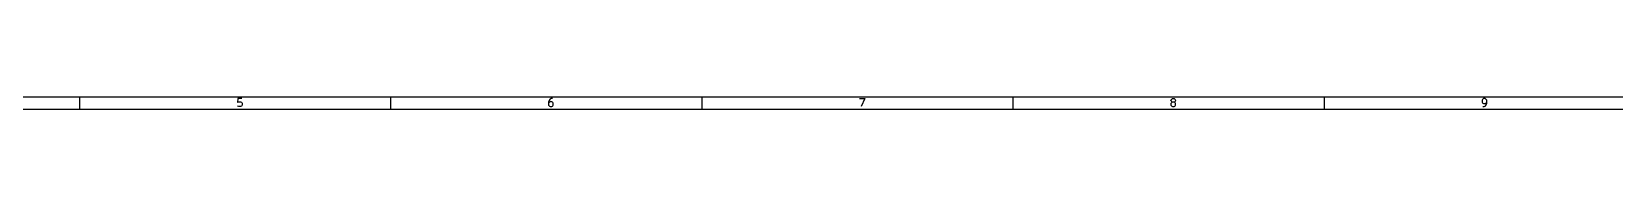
# Model space of a CAD drawing. Header units: inches. Extents: x 0.4 to 23, y -16.1 to -0.4.
# Drawn here: x 7.96 to 17.98, y -0.47 to -0.39 of the extents above; entities that cross this region are included whole.
import ezdxf

# ---------------------------------------------------------------- set-up
doc = ezdxf.new("R2010")
doc.units = ezdxf.units.IN
doc.header["$MEASUREMENT"] = 0

msp = doc.modelspace()

# ---------------------------------------------------------------- linework, layer by layer
at = {"layer": 'BLACK', "linetype": 'CONTINUOUS'}
for p, q in [((0.394, -0.394), (22.992, -0.394)), ((8.268, -0.472), (8.268, -0.394)), ((10.236, -0.472), (10.236, -0.394)), ((12.205, -0.472), (12.205, -0.394)), ((14.173, -0.472), (14.173, -0.394)), ((16.142, -0.472), (16.142, -0.394)), ((0.472, -0.472), (22.914, -0.472)), ((9.268, -0.405), (9.266, -0.43)), ((9.266, -0.43), (9.268, -0.427)), ((9.268, -0.454), (9.266, -0.452)), ((9.292, -0.405), (9.268, -0.405)), ((9.268, -0.427), (9.273, -0.425)), ((9.273, -0.456), (9.268, -0.454)), ((9.273, -0.425), (9.285, -0.425)), ((9.285, -0.456), (9.273, -0.456)), ((9.285, -0.425), (9.29, -0.427)), ((9.29, -0.454), (9.285, -0.456)), ((9.29, -0.427), (9.292, -0.43)), ((9.292, -0.452), (9.29, -0.454)), ((9.292, -0.43), (9.295, -0.435)), ((9.295, -0.447), (9.292, -0.452)), ((9.295, -0.435), (9.295, -0.447)), ((11.237, -0.417), (11.234, -0.427)), ((11.234, -0.427), (11.234, -0.447)), ((11.237, -0.43), (11.234, -0.435)), ((11.234, -0.447), (11.237, -0.452)), ((11.241, -0.41), (11.237, -0.417)), ((11.239, -0.427), (11.237, -0.43)), ((11.237, -0.452), (11.239, -0.454)), ((11.244, -0.425), (11.239, -0.427)), ((11.239, -0.454), (11.244, -0.456)), ((11.244, -0.408), (11.241, -0.41)), ((11.249, -0.405), (11.244, -0.408)), ((11.254, -0.425), (11.244, -0.425)), ((11.244, -0.456), (11.254, -0.456)), ((11.258, -0.405), (11.249, -0.405)), ((11.258, -0.427), (11.254, -0.425)), ((11.254, -0.456), (11.258, -0.454)), ((11.261, -0.43), (11.258, -0.427)), ((11.258, -0.454), (11.261, -0.452)), ((11.263, -0.435), (11.261, -0.43)), ((11.261, -0.452), (11.263, -0.447)), ((11.263, -0.447), (11.263, -0.435)), ((13.2, -0.405), (13.234, -0.405)), ((13.234, -0.405), (13.212, -0.456)), ((15.171, -0.415), (15.174, -0.41)), ((15.171, -0.417), (15.171, -0.415)), ((15.174, -0.422), (15.171, -0.417)), ((15.174, -0.432), (15.171, -0.437)), ((15.171, -0.437), (15.171, -0.447)), ((15.171, -0.447), (15.174, -0.452)), ((15.174, -0.41), (15.176, -0.408)), ((15.176, -0.425), (15.174, -0.422)), ((15.176, -0.43), (15.174, -0.432)), ((15.174, -0.452), (15.176, -0.454)), ((15.176, -0.408), (15.181, -0.405)), ((15.181, -0.427), (15.176, -0.425)), ((15.181, -0.427), (15.176, -0.43)), ((15.176, -0.454), (15.181, -0.456)), ((15.181, -0.405), (15.191, -0.405)), ((15.191, -0.427), (15.181, -0.427)), ((15.181, -0.456), (15.191, -0.456)), ((15.191, -0.405), (15.195, -0.408)), ((15.195, -0.425), (15.191, -0.427)), ((15.195, -0.43), (15.191, -0.427)), ((15.191, -0.456), (15.195, -0.454)), ((15.195, -0.408), (15.198, -0.41)), ((15.198, -0.422), (15.195, -0.425)), ((15.198, -0.432), (15.195, -0.43)), ((15.195, -0.454), (15.198, -0.452)), ((15.198, -0.41), (15.2, -0.415)), ((15.2, -0.417), (15.198, -0.422)), ((15.2, -0.437), (15.198, -0.432)), ((15.198, -0.452), (15.2, -0.447)), ((15.2, -0.415), (15.2, -0.417)), ((15.2, -0.447), (15.2, -0.437)), ((17.142, -0.41), (17.14, -0.415)), ((17.14, -0.415), (17.14, -0.427)), ((17.14, -0.427), (17.142, -0.432)), ((17.144, -0.408), (17.142, -0.41)), ((17.142, -0.432), (17.144, -0.435)), ((17.149, -0.405), (17.144, -0.408)), ((17.144, -0.435), (17.149, -0.437)), ((17.144, -0.456), (17.154, -0.456)), ((17.159, -0.405), (17.149, -0.405)), ((17.149, -0.437), (17.159, -0.437)), ((17.154, -0.456), (17.159, -0.454)), ((17.164, -0.408), (17.159, -0.405)), ((17.159, -0.437), (17.164, -0.435)), ((17.159, -0.454), (17.162, -0.452)), ((17.162, -0.452), (17.166, -0.444)), ((17.166, -0.41), (17.164, -0.408)), ((17.164, -0.435), (17.166, -0.432)), ((17.169, -0.415), (17.166, -0.41)), ((17.166, -0.432), (17.169, -0.427)), ((17.166, -0.444), (17.169, -0.435)), ((17.169, -0.435), (17.169, -0.415))]:
    msp.add_line(p, q, dxfattribs=at)

doc.saveas('drawing.dxf')
